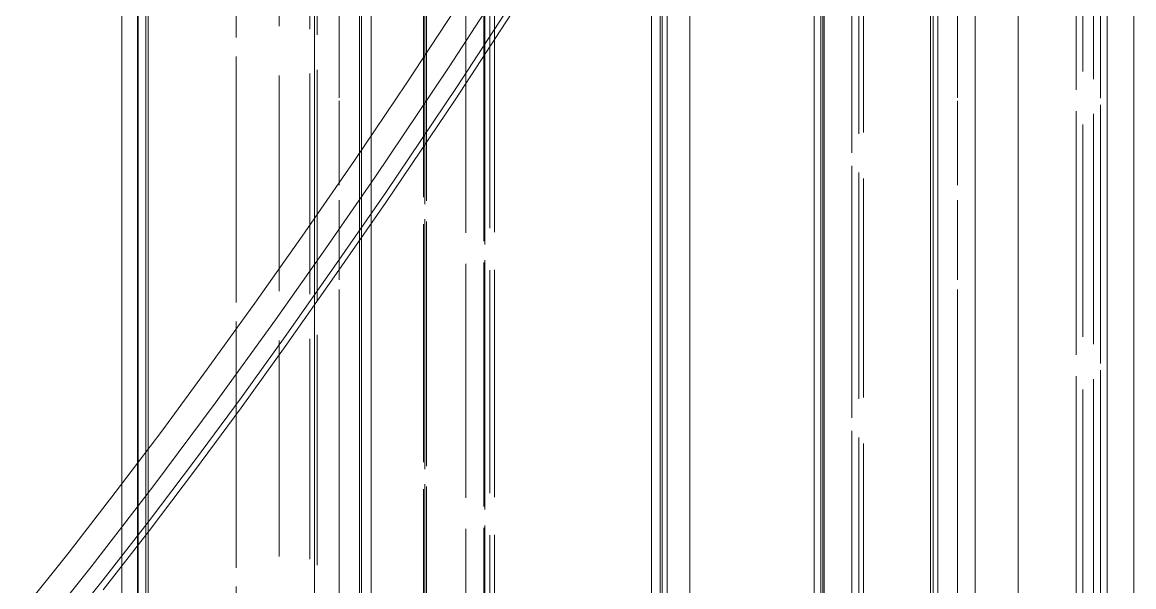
# Model space of a CAD drawing. Header units: millimetres. Extents: x 2913 to 35025, y 2470 to 25178.
# Drawn here: x 14539 to 14601.9, y 11831.8 to 11863.8 of the extents above; entities that cross this region are included whole.
import ezdxf

# ---------------------------------------------------------------- set-up
doc = ezdxf.new("R2010")
doc.units = ezdxf.units.MM
doc.linetypes.add('DASHED', pattern=[15, 12, -3])

# ---------------------------------------------------------------- blocks, each defined once
blk = doc.blocks.new('A$C637D7238')
at = {"color": 7, "linetype": 'DASHED', "lineweight": 13, "ltscale": 0.3285682678222656}
blk.add_line((157.3007899765362, 1009.537116626161), (157.3007899765362, 1206.678077319521), dxfattribs=at)
at = {"color": 7, "linetype": 'DASHED', "lineweight": 13, "ltscale": 0.3285686492919922}
blk.add_line((192.3007136825909, 1009.537345507997), (192.3007136825909, 1206.678535083192), dxfattribs=at)
at = {"color": 7, "linetype": 'DASHED', "lineweight": 13, "ltscale": 0.3748058319091797}
for p, q in [((157.3007899765362, 973.3625713380752), (157.3007899765362, 1198.246070483583)), ((192.3007136825909, 973.3623424562393), (192.3007136825909, 1198.245841601747))]:
    blk.add_line(p, q, dxfattribs=at)
at = {"color": 7, "linetype": 'DASHED', "lineweight": 13}
for p, q in [((175.4605037216534, 351.3186183961807), (175.4605037216534, 1170.730125049013)), ((175.5843287948956, 351.0183254274307), (175.5843287948956, 1170.443564990419)), ((174.978478575169, 350.446006396669), (174.978478575169, 1169.8969951662)), ((175.8660823349346, 349.6678081544815), (175.8660823349346, 1169.152671435731)), ((177.1419841293682, 349.3899456056533), (177.1419841293682, 1168.886481860536)), ((144.9915248398174, 343.2588878663955), (144.9915248398174, 1162.983848193544)), ((146.3509685043682, 342.8551403078018), (146.3509685043682, 1162.592918017763)), ((184.1783839706768, 229.7540966066299), (184.1783839706768, 1162.472983935731)), ((146.4879542831768, 341.8899456056533), (146.4879542831768, 1161.657020190614)), ((145.8821040634502, 341.3270107301651), (145.8821040634502, 1161.110450366396)), ((145.9171229843487, 341.1666790040908), (145.9171229843487, 1160.954810717958)), ((186.7159968857159, 337.3896709474502), (186.7159968857159, 1157.271644214052)), ((186.9750911239971, 336.6490093263565), (186.9750911239971, 1156.546546557802)), ((186.3138514999737, 335.5096355470596), (186.3138514999737, 1155.428687671083)), ((184.5649653915752, 334.0866771730362), (184.5649653915752, 1154.029533007997)), ((184.6752864364971, 334.2759624513565), (184.6752864364971, 1154.21584282245)), ((184.7410899643291, 333.856650927919), (184.7410899643291, 1153.802939990419)), ((151.4643031601299, 328.9534297975479), (151.4643031601299, 1148.95087395038)), ((153.8964015488018, 327.6627651246963), (153.8964015488018, 1147.665931323427)), ((155.6230861191143, 327.5035778078018), (155.6230861191143, 1147.507316211122)), ((156.0427409653057, 327.1714702638565), (156.0427409653057, 1147.176353076356)), ((156.0467463974346, 327.2087780031143), (156.0467463974346, 1147.213431933778)), ((165.5343562607159, 212.4167552980362), (165.5343562607159, 1147.05504570331)), ((165.4870921615948, 212.2852626832901), (165.4870921615948, 1146.933967212099)), ((166.0928279404034, 211.8875804933487), (166.0928279404034, 1146.567527392763)), ((155.9050685409893, 325.8677593263565), (155.9050685409893, 1145.874015429872)), ((164.4700557236065, 210.9673610719619), (164.4700557236065, 1145.717002490419)), ((165.8180552963604, 211.2337795289932), (165.8180552963604, 1145.963508227724)), ((190.905106687962, 325.8669582399307), (190.905106687962, 1145.873099902528)), ((190.7635432724346, 324.529258349794), (190.7635432724346, 1144.533683398622)), ((190.7675487045635, 324.5664516481338), (190.7675487045635, 1144.570762256044)), ((191.1872035507549, 324.236289599794), (191.1872035507549, 1144.239799121278)), ((193.3009273056377, 324.0427700075088), (193.3009273056377, 1144.045478442567)), ((200.7691127304424, 209.5612255128799), (200.7691127304424, 1144.41100273456)), ((202.2689754013409, 209.564658740419), (202.2689754013409, 1144.414207080263)), ((195.7289058212627, 322.7728191408096), (195.7289058212627, 1142.76923332538)), ((199.0037471298565, 205.8613506349502), (199.0037471298565, 1140.936805346864)), ((200.3938609604229, 206.2102809938369), (200.3938609604229, 1141.266852954286)), ((199.3923884872784, 205.1047817262588), (199.3923884872784, 1140.219489673036)), ((199.9902278427471, 204.6662441286026), (199.9902278427471, 1139.802695849794)), ((199.9982387070049, 204.7191158327041), (199.9982387070049, 1139.8530498537)), ((158.5562068466534, 202.4043193849502), (158.5562068466534, 1137.639304736513)), ((162.0691997055401, 317.999717334169), (162.0691997055401, 1137.944175341981)), ((162.1350032333721, 317.5933376344619), (162.1350032333721, 1137.53127250995)), ((162.245324278294, 317.7766719850479), (162.245324278294, 1137.717582324403)), ((158.4484035019268, 202.0741573366104), (158.4484035019268, 1137.321616748231)), ((159.1097575668682, 201.2969890626846), (159.1097575668682, 1136.572257617372)), ((159.1097575668682, 315.3952709230362), (159.1097575668682, 1135.291892627138)), ((162.1350032333721, 199.7484890016494), (162.1350032333721, 1135.070563891786)), ((162.0691997055401, 199.4641033204971), (162.0691997055401, 1134.793845752138)), ((162.245324278294, 199.6202007326065), (162.245324278294, 1134.9458232912)), ((158.4484035019268, 314.3017879518447), (158.4484035019268, 1134.174262622255)), ((158.5562068466534, 313.8391033204971), (158.5562068466534, 1133.700477221864)), ((195.7289058212627, 196.1691204103408), (195.7289058212627, 1131.558143237489)), ((193.3009273056377, 195.3063503297744), (193.3009273056377, 1130.702582934755)), ((190.7635432724346, 194.9772182496963), (190.7635432724346, 1130.375281909364)), ((190.7675487045635, 194.9521556886612), (190.7675487045635, 1130.350333789247)), ((191.1872035507549, 195.1753154787002), (191.1872035507549, 1130.572349170106)), ((199.9902278427471, 310.6993022951065), (199.9902278427471, 1130.474158862489)), ((199.9982387070049, 310.6266323121963), (199.9982387070049, 1130.399314502138)), ((155.9050685409893, 194.0763393434463), (155.9050685409893, 1129.476462939638)), ((190.905106687962, 194.0767971071182), (190.905106687962, 1129.47692070331)), ((199.3923884872784, 310.096656421083), (199.3923884872784, 1129.852744677919)), ((199.0037471298565, 309.0611949953018), (199.0037471298565, 1128.782950976747)), ((153.8964015488018, 192.8777996095596), (153.8964015488018, 1128.274833300966)), ((155.6230861191143, 192.9836574586807), (155.6230861191143, 1128.381034472841)), ((156.0427409653057, 193.2047573121963), (156.0427409653057, 1128.603278735536)), ((156.0467463974346, 193.1798091920791), (156.0467463974346, 1128.578101733583)), ((200.3938609604229, 308.5856929811416), (200.3938609604229, 1128.290855029481)), ((151.4643031601299, 192.023154834169), (151.4643031601299, 1127.413322070497)), ((184.5649653915752, 188.6797634157119), (184.5649653915752, 1124.007789233583)), ((184.6752864364971, 188.5582271608291), (184.6752864364971, 1123.882819751161)), ((184.7410899643291, 188.8276210817276), (184.7410899643291, 1124.15953789081)), ((186.3138514999737, 187.7686992677627), (186.3138514999737, 1123.069373706239)), ((200.7691127304424, 304.0782085451065), (200.7691127304424, 1123.601981738466)), ((202.2689754013409, 304.0737453493057), (202.2689754013409, 1123.597404101747)), ((186.7159968857159, 186.5751949342666), (186.7159968857159, 1121.833640674013)), ((186.9750911239971, 187.0439449342666), (186.9750911239971, 1122.32001457538)), ((164.4700557236065, 302.2185436281143), (164.4700557236065, 1121.654426196474)), ((165.8180552963604, 301.868125537294), (165.8180552963604, 1121.286613086122)), ((166.0928279404034, 301.0113063844619), (166.0928279404034, 1120.385963061708)), ((145.9171229843487, 184.2126766237197), (145.9171229843487, 1119.364005664247)), ((165.4870921615948, 300.4920879396377), (165.4870921615948, 1119.839393237489)), ((165.5343562607159, 300.3206554445205), (165.5343562607159, 1119.658805468935)), ((145.8821040634502, 184.1134563478408), (145.8821040634502, 1119.25963554706)), ((146.4879542831768, 183.7655559572158), (146.4879542831768, 1118.892966845888)), ((146.3509685043682, 183.1713787111221), (146.3509685043682, 1118.265601733583)), ((144.9915248398174, 182.9238430055557), (144.9915248398174, 1118.003303149599)), ((175.8660823349346, 179.0614620241104), (175.8660823349346, 1113.866950610536)), ((177.1419841293682, 179.2263713869033), (177.1419841293682, 1114.045249560731)), ((174.978478575169, 178.6010662111221), (174.978478575169, 1113.367759326356)), ((175.5843287948956, 178.2638088258682), (175.5843287948956, 1113.001319507021)), ((175.4605037216534, 178.0873409303604), (175.4605037216534, 1112.809058764833)), ((184.1783839706768, 279.0101543458877), (184.1783839706768, 1096.665793994325))]:
    blk.add_line(p, q, dxfattribs=at)
for points in [[(139.6073085312237, 1042.529517749208), (143.2522517685284, 1047.071448901552), (146.8031245712627, 1051.67060051288), (150.2791530136456, 1056.334067920106), (153.6904078964581, 1061.056357959169), (156.5134364609112, 1065.064078906435), (159.304650450169, 1069.107047656435), (163.4789973739971, 1075.312949756044), (167.5496608261456, 1081.595985034364), (169.5368129257549, 1084.766227343935), (171.4866572861065, 1087.955695727724), (173.7921840195049, 1091.843253711122), (177.146447325169, 1097.7534404787), (180.3596049789776, 1103.728858569521), (183.4346324447979, 1109.769279101747), (185.6045466904034, 1114.241172412294), (188.1815272812237, 1119.82245598163), (189.4493037704815, 1122.705222705263), (190.6762248520245, 1125.603095630067), (191.8017512802471, 1128.372794726747), (192.8836757187237, 1131.155997851747), (194.4334346298565, 1135.403129199403), (195.1262599472393, 1137.426673510927)], [(140.3156978134502, 1041.826163867372), (143.9338618759502, 1046.330329516786), (146.5353328232159, 1049.678641894716), (149.0970927719463, 1053.064719775575), (151.7385035995831, 1056.644202807802), (154.335282469212, 1060.246345141786), (157.1474391464581, 1064.233008960146), (159.9265223984112, 1068.252402881044), (163.9768153671612, 1074.260322192567), (167.9317790512432, 1080.339881518739), (171.4128428940166, 1085.913154223817), (174.5275813583721, 1091.124564746278), (177.8463679794659, 1096.957847216981), (181.0262233261456, 1102.8510967287), (182.9490596298565, 1106.574317553896), (184.5174724106182, 1109.707481006044), (186.0607081894268, 1112.879325488466), (187.4422389511456, 1115.80145988788), (188.780968809544, 1118.719932177919), (190.8473140243877, 1123.431922534364), (192.8051692489971, 1128.1928936037), (194.4384700302471, 1132.461082080263), (195.9561854843487, 1136.759254077333)], [(143.9354640488018, 1045.764762500185), (146.5367061142315, 1049.11330375995), (149.098351622044, 1052.49938164081), (151.7396480087627, 1056.078864673036), (154.3365413193096, 1059.681007007021), (157.1491557602276, 1063.668357470888), (159.9285823349346, 1067.68866691913), (163.852875853001, 1073.506843188661), (167.6906520370831, 1079.395743945497), (171.4147883896221, 1085.350333789247), (174.5297557358135, 1090.56220207538), (177.336762571751, 1095.475837329286), (180.0463801864971, 1100.435477832216), (181.9959956650127, 1104.14748344745), (183.8929683212627, 1107.883292773622), (186.3902980331768, 1113.003150561708), (188.7824565414776, 1118.157798388856), (190.8488017563213, 1122.869788745302), (192.8065425400127, 1127.630530932802), (194.4397288803448, 1131.898719409364), (195.9573298935284, 1136.197120288271), (197.2175532822002, 1140.096351245302)], [(139.353478575169, 1044.5796123537), (142.0103389267315, 1047.906867602724), (144.6229106430401, 1051.270972827333), (147.2460109238018, 1054.741279223817), (149.8300868515362, 1058.249351123231), (152.526085997044, 1061.995689013856), (155.1900416855206, 1065.776359179872), (158.1526881698956, 1070.067664721864), (161.0763103012432, 1074.397193530458), (165.0640040878643, 1080.480414966005), (168.6256343368877, 1086.136085132021), (171.7791682724346, 1091.367179492372), (173.6413508896221, 1094.573127368349), (175.4605037216534, 1097.798301318544)]]:
    blk.add_lwpolyline(points, dxfattribs=at)
blk = doc.blocks.new('CT1')
at = {"color": 7}
blk.add_blockref('A$C637D7238', (873182.6095526135, 212768.3521590075), dxfattribs=at)
blk = doc.blocks.new('1')
at = {"lineweight": 5}
blk.add_blockref('CT1', (-858782.9549533061, -201982.4714246165), dxfattribs=at)

msp = doc.modelspace()

# ---------------------------------------------------------------- block references
msp.add_blockref('1', (0, 0))

doc.saveas('drawing.dxf')
